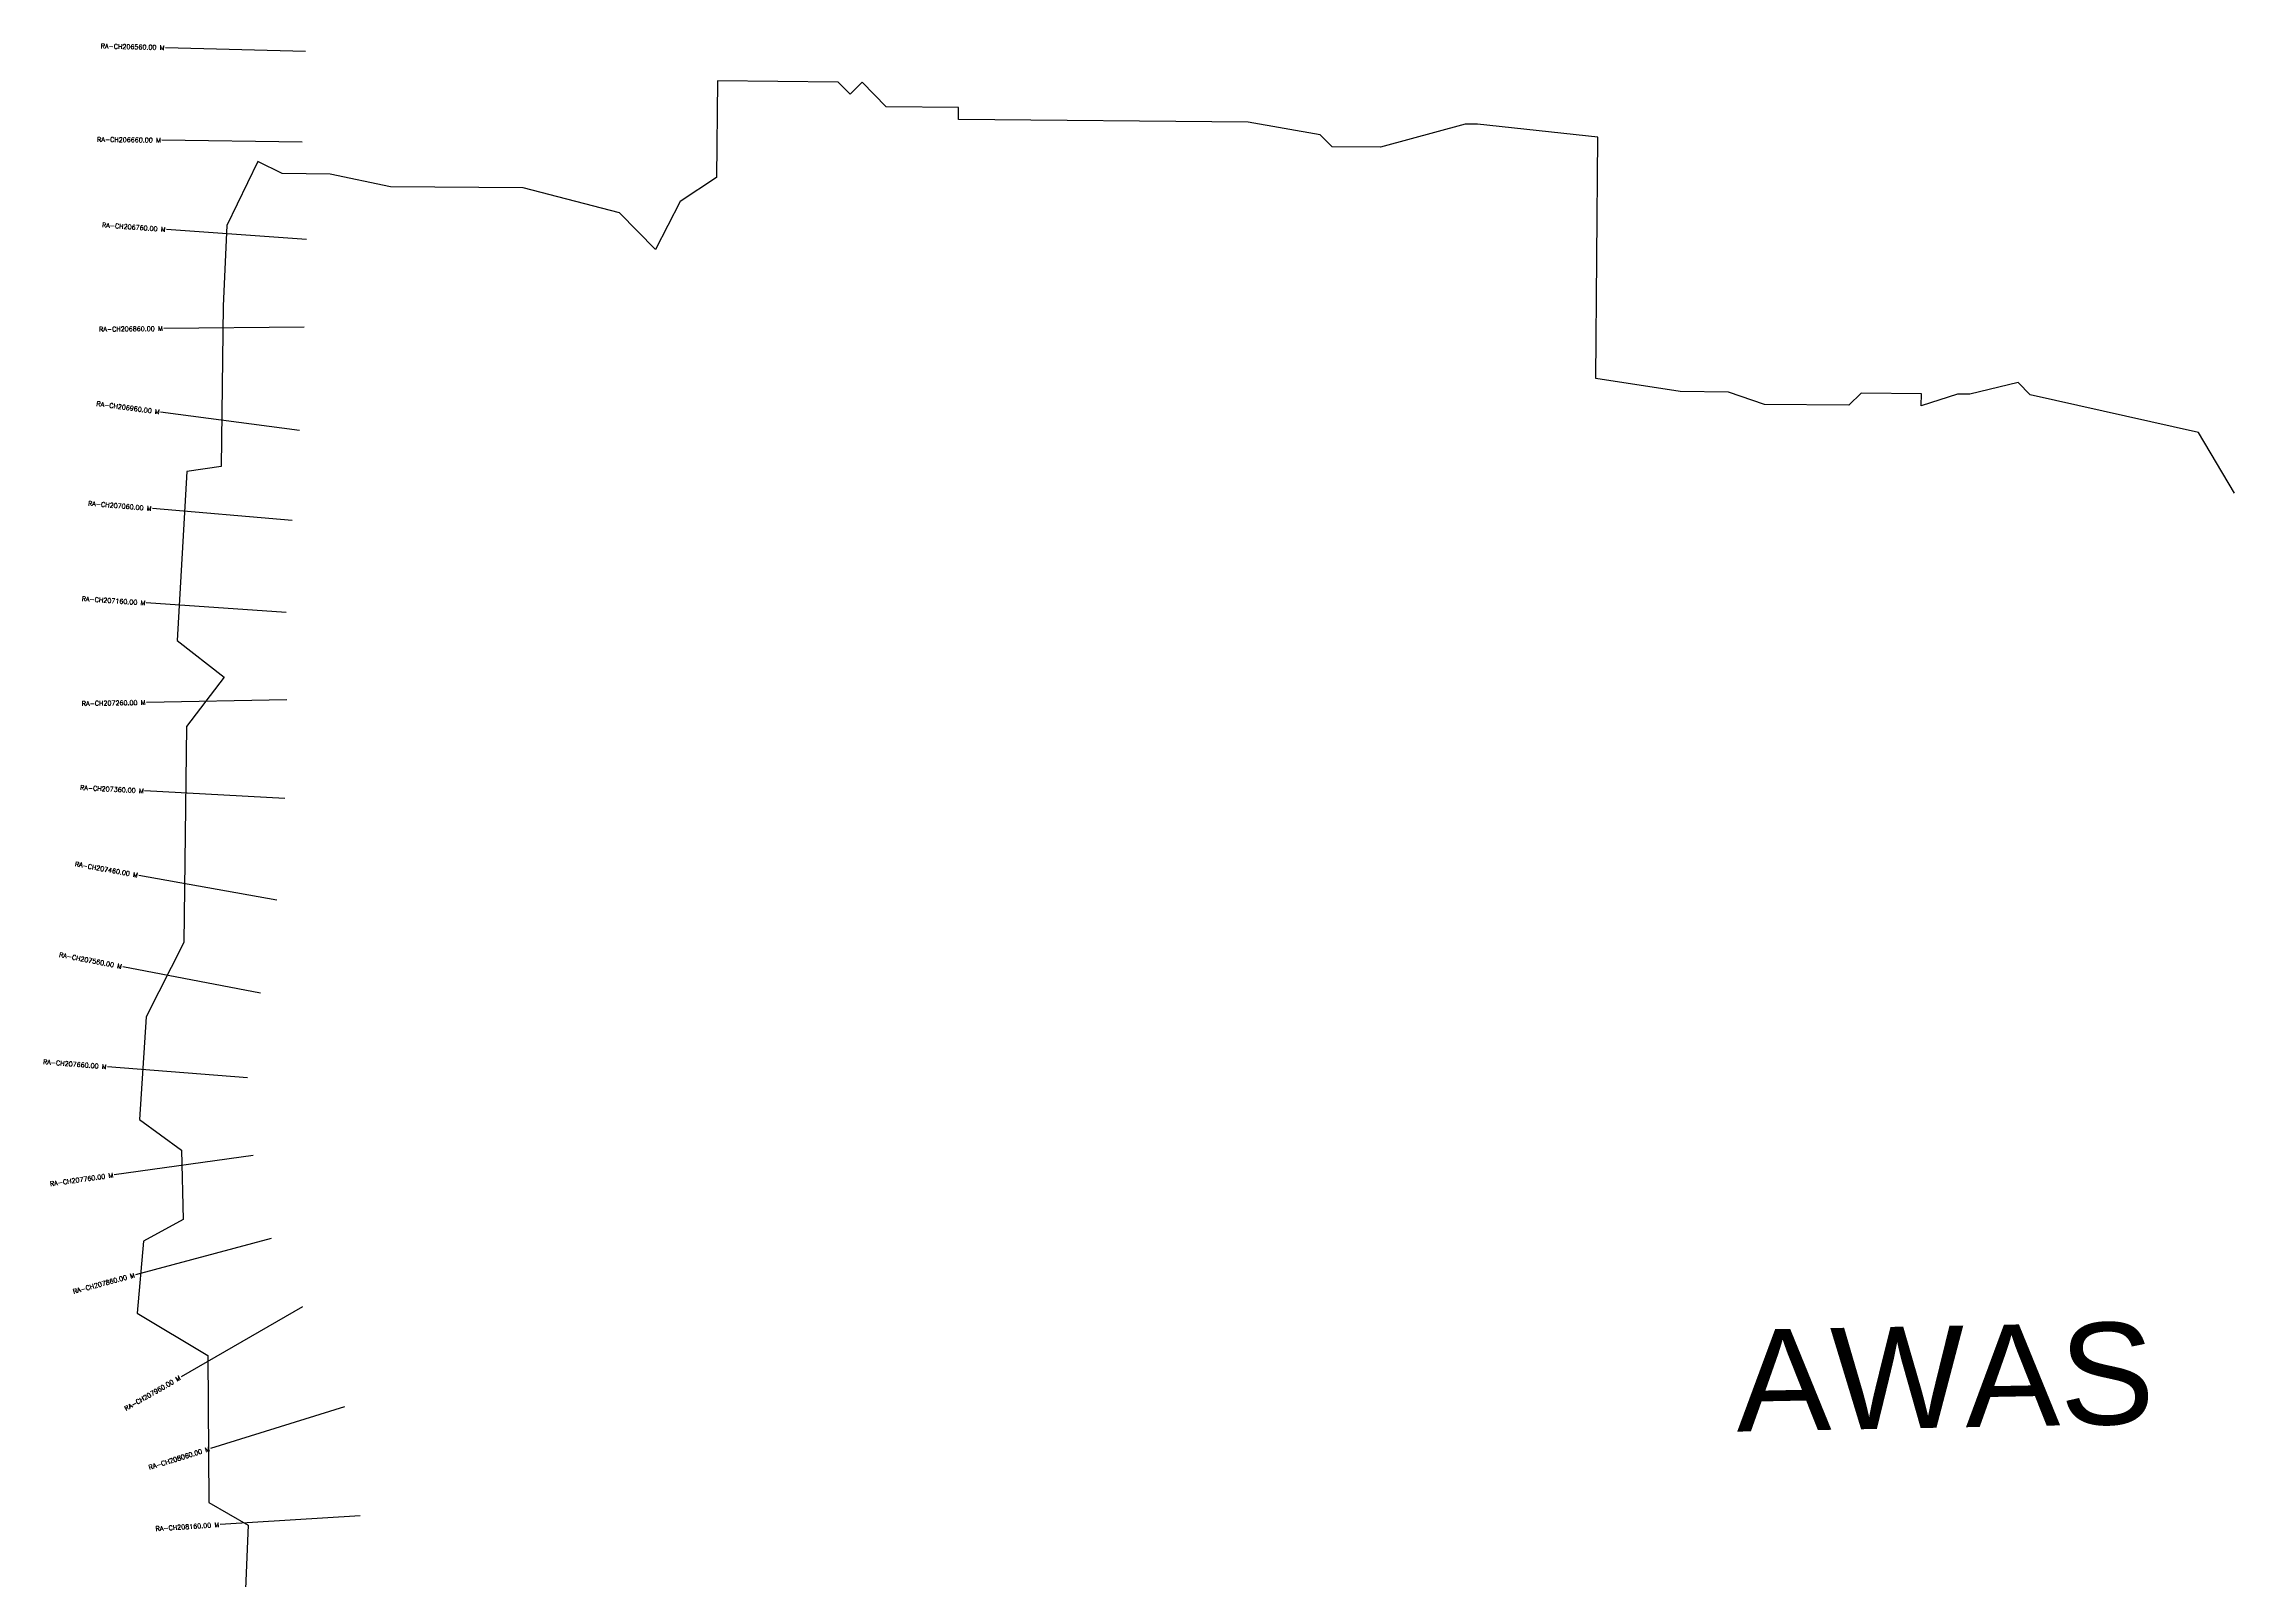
# Model space of a CAD drawing. Header units: metres. Extents: x 274630 to 279303, y 2074790 to 2078105.
# Drawn here: x 274630 to 276966, y 2076463 to 2078105 of the extents above; entities that cross this region are included whole.
import ezdxf
from ezdxf.enums import TextEntityAlignment as Align

# ---------------------------------------------------------------- set-up
doc = ezdxf.new("R2010")
doc.units = ezdxf.units.M
doc.header["$MEASUREMENT"] = 0
for name, color, linetype in [('CS', 134, 'Continuous'), ('CSMark', 6, 'Continuous'), ('VILLAGE BOUNDRY', 10, 'Continuous'), ('VILLAGE NAME', 250, 'Continuous')]:
    doc.layers.add(name, color=color, linetype=linetype)
doc.styles.get("Standard").update_dxf_attribs({"font": 'simplex.shx'})

msp = doc.modelspace()

# ---------------------------------------------------------------- linework, layer by layer
at = {"layer": 'CS'}
for p, q in [((274910.4, 2078097.1), (274760.5, 2078101.1)), ((274906.6, 2078000), (274756.6, 2078002.1)), ((274911.3, 2077896.1), (274761.7, 2077906.7)), ((274908.7, 2077802.2), (274758.7, 2077800.8)), ((274904, 2077691.9), (274755.2, 2077711.6)), ((274896.1, 2077595.8), (274746.7, 2077608.4)), ((274889.6, 2077497.3), (274740, 2077507.5)), ((274890.2, 2077403.9), (274740.2, 2077401.2)), ((274888.1, 2077298.6), (274738.3, 2077306.5)), ((274879.5, 2077189.7), (274731.9, 2077216.3)), ((274862.2, 2077090.4), (274714.9, 2077118.6)), ((274848.2, 2077000), (274698.6, 2077011.6)), ((274854.2, 2076916.7), (274705.6, 2076896)), ((274873.5, 2076828.2), (274728.6, 2076789.3)), ((274907.2, 2076755.2), (274777.2, 2076680.3)), ((274951.9, 2076648.2), (274808.7, 2076603.6)), ((274968.7, 2076531.8), (274819, 2076522.3))]:
    msp.add_line(p, q, dxfattribs=at)
at = {"layer": 'VILLAGE BOUNDRY'}
msp.add_lwpolyline([(276972.9, 2077624.9), (276934.7, 2077689.8), (276754.4, 2077730.1), (276741.6, 2077743.2), (276689.9, 2077730.7), (276677, 2077730.8), (276638.1, 2077718.3), (276638.3, 2077731.2), (276573.7, 2077731.8), (276560.7, 2077719), (276470.4, 2077719.8), (276431.8, 2077733), (276380.2, 2077733.5), (276290, 2077747.3), (276292.3, 2078005.3), (276163.4, 2078019.4), (276150.4, 2078019.5), (276059.9, 2077994.6), (276008.3, 2077995), (275995.5, 2078008), (275918.2, 2078021.6), (275608.5, 2078024.4), (275608.6, 2078037.3), (275531.2, 2078038), (275505.5, 2078064.1), (275492.6, 2078051.3), (275479.8, 2078064.3), (275350.7, 2078065.5), (275349.8, 2077962.3), (275310.9, 2077936.8), (275284.6, 2077885.4), (275246.2, 2077924.4), (275143.2, 2077951.2), (275001.3, 2077952.5), (274936.8, 2077966), (274885.2, 2077966.5), (274859.5, 2077979.6), (274826.1, 2077911), (274822.3, 2077825.2), (274821.3, 2077739.3), (274820.2, 2077653.4), (274783.5, 2077647.9), (274772.9, 2077467.4), (274823.2, 2077428.3), (274783, 2077375.5), (274780.3, 2077144.5), (274739.8, 2077065), (274732.9, 2076955.5), (274777.6, 2076922.4), (274779.5, 2076848.3), (274736.9, 2076825.2), (274730.4, 2076748.2), (274806, 2076702.9), (274806.9, 2076545.9), (274849, 2076521.7), (274837, 2076231.6)], dxfattribs=at)

# ---------------------------------------------------------------- texts
at = {"layer": 'CSMark'}
for s, rotation, p in [('RA-CH206560.00 M', 358.4881, (274759.5, 2078101.1)), ('RA-CH206660.00 M', 359.2017, (274755.6, 2078002.1)), ('RA-CH206760.00 M', 355.941, (274760.7, 2077906.8)), ('RA-CH206860.00 M', 0.5231, (274757.7, 2077800.8)), ('RA-CH206960.00 M', 352.4644, (274754.3, 2077711.7)), ('RA-CH207060.00 M', 355.2147, (274745.7, 2077608.4)), ('RA-CH207160.00 M', 356.1052, (274739, 2077507.5)), ('RA-CH207260.00 M', 1.0368, (274739.2, 2077401.2)), ('RA-CH207360.00 M', 356.9873, (274737.3, 2077306.6)), ('RA-CH207460.00 M', 349.7766, (274730.9, 2077216.5)), ('RA-CH207560.00 M', 349.17, (274713.9, 2077118.8)), ('RA-CH207660.00 M', 355.5339, (274697.6, 2077011.7)), ('RA-CH207760.00 M', 7.9294, (274704.6, 2076895.9)), ('RA-CH207860.00 M', 15.0478, (274727.6, 2076789)), ('RA-CH207960.00 M', 29.9231, (274776.3, 2076679.8)), ('RA-CH208060.00 M', 17.2943, (274807.8, 2076603.4)), ('RA-CH208160.00 M', 3.6439, (274818, 2076522.2))]:
    msp.add_text(s, height=5, rotation=rotation, dxfattribs=at).set_placement(p, align=Align.MIDDLE_RIGHT)
at = {"layer": 'VILLAGE NAME', "insert": (276438.9, 2076730.4), "char_height": 108.748, "attachment_point": 1, "rotation": 1.1028}
msp.add_mtext_dynamic_manual_height_columns('{\\fArial|b0|i0|c0|p34;AWAS}', width=726.929, gutter_width=543.7, heights=[0], dxfattribs=at)

doc.saveas('drawing.dxf')
